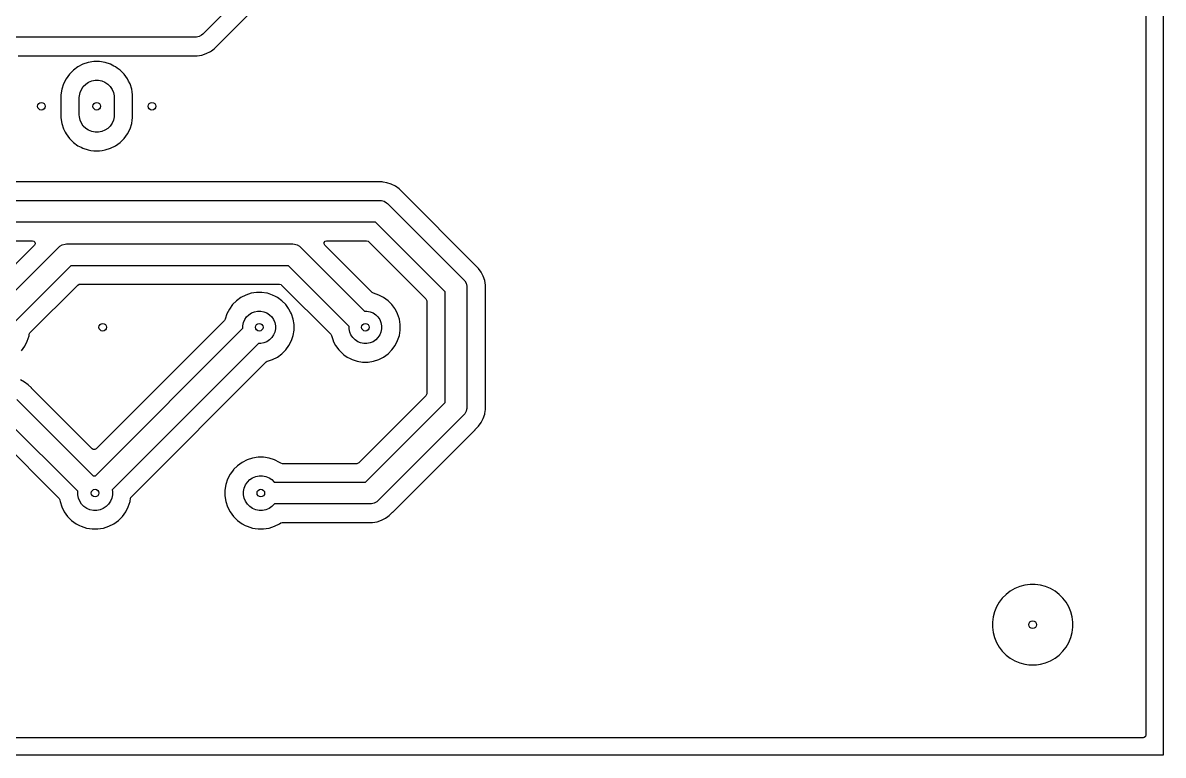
# Model space of a CAD drawing. Header units: millimetres. Extents: x 20 to 120, y -120 to -20.
# Drawn here: x 67.6 to 120, y -120 to -86.3 of the extents above; entities that cross this region are included whole.
import ezdxf

# ---------------------------------------------------------------- set-up
doc = ezdxf.new("R2010")
doc.units = ezdxf.units.MM
doc.layers.add('B.Cu', color=253, linetype='CONTINUOUS', true_color=0x83a598)
doc.layers.add('Edge.Cuts', color=40, linetype='CONTINUOUS', true_color=0xfabd2f)

msp = doc.modelspace()

# ---------------------------------------------------------------- linework, layer by layer
at = {"layer": 'B.Cu', "linetype": 'CONTINUOUS'}
for p, q in [((119.2, -20.924), (119.2, -119.076)), ((77.353553, -85.353554), (75.853553, -86.853553)), ((76.53717, -87.372723), (78.030104, -85.879792)), ((75.5, -87), (66.4025, -87)), ((75.565248, -86.995723), (75.5, -87)), ((75.565263, -86.995723), (75.565248, -86.995723)), ((75.691342, -86.96194), (75.565263, -86.995723)), ((75.804381, -86.896677), (75.691342, -86.96194)), ((75.804396, -86.896661), (75.804381, -86.896677)), ((75.853553, -86.853553), (75.804396, -86.896661)), ((76.257531, -87.618931), (76.379792, -87.530104)), ((76.379792, -87.530104), (76.530104, -87.379792)), ((76.530104, -87.379792), (76.530105, -87.37979)), ((76.530105, -87.37979), (76.537165, -87.37273)), ((76.537165, -87.37273), (76.53717, -87.372723)), ((67.377, -87.8505), (75.606286, -87.8505)), ((75.606286, -87.8505), (75.606287, -87.8505)), ((75.606287, -87.8505), (75.816243, -87.817246)), ((75.816243, -87.817246), (76.018412, -87.751557)), ((76.018412, -87.751557), (76.207816, -87.655051)), ((76.207816, -87.655051), (76.257531, -87.618931)), ((69.907268, -88.511071), (69.723571, -88.694768)), ((69.907274, -88.511066), (69.907268, -88.511071)), ((70.117445, -88.358368), (69.907274, -88.511066)), ((70.348923, -88.240422), (70.117445, -88.358368)), ((70.596006, -88.16014), (70.348923, -88.240422)), ((70.852598, -88.1195), (70.596006, -88.16014)), ((70.852603, -88.1195), (70.852598, -88.1195)), ((71.112397, -88.1195), (70.852603, -88.1195)), ((71.112402, -88.1195), (71.112397, -88.1195)), ((71.368993, -88.16014), (71.112402, -88.1195)), ((71.616076, -88.240422), (71.368993, -88.16014)), ((71.775264, -88.321534), (71.616076, -88.240422)), ((71.847551, -88.358366), (71.775264, -88.321534)), ((71.847553, -88.358367), (71.847551, -88.358366)), ((71.847554, -88.358368), (71.847553, -88.358367)), ((71.92931, -88.417767), (71.847554, -88.358368)), ((72.057729, -88.511069), (71.92931, -88.417767)), ((72.241431, -88.694771), (72.057729, -88.511069)), ((69.570868, -88.904945), (69.452922, -89.136423)), ((69.723566, -88.694774), (69.570868, -88.904945)), ((69.723571, -88.694768), (69.723566, -88.694774)), ((70.474985, -89.151592), (70.605383, -89.064463)), ((70.605383, -89.064463), (70.750272, -89.004448)), ((70.750272, -89.004448), (70.904086, -88.973852)), ((70.904086, -88.973852), (71.060914, -88.973852)), ((71.060914, -88.973852), (71.214728, -89.004448)), ((71.214728, -89.004448), (71.359617, -89.064463)), ((71.359617, -89.064463), (71.490015, -89.151592)), ((72.394134, -88.904949), (72.241431, -88.694771)), ((72.450182, -89.014949), (72.394134, -88.904949)), ((72.512077, -89.136423), (72.450182, -89.014949)), ((69.37264, -89.383506), (69.332, -89.640097)), ((69.452922, -89.136423), (69.37264, -89.383506)), ((70.186352, -89.691586), (70.216948, -89.537772)), ((70.216948, -89.537772), (70.276963, -89.392883)), ((70.276963, -89.392883), (70.364092, -89.262485)), ((70.364092, -89.262485), (70.474985, -89.151592)), ((71.490015, -89.151592), (71.600908, -89.262485)), ((71.600908, -89.262485), (71.688037, -89.392883)), ((71.688037, -89.392883), (71.748052, -89.537772)), ((71.748052, -89.537772), (71.778648, -89.691586)), ((72.512077, -89.136425), (72.512077, -89.136423)), ((72.512079, -89.136428), (72.512077, -89.136425)), ((72.59236, -89.383507), (72.512079, -89.136428)), ((72.611447, -89.504021), (72.59236, -89.383507)), ((72.633, -89.640097), (72.611447, -89.504021)), ((69.332, -89.640097), (69.332, -90.699902)), ((70.1825, -89.77), (70.186352, -89.691586)), ((70.1825, -90.57), (70.1825, -89.77)), ((71.778648, -89.691586), (71.7825, -89.77)), ((71.7825, -89.77), (71.7825, -90.57)), ((72.633, -90.699902), (72.633, -89.640097)), ((70.186352, -90.648414), (70.1825, -90.57)), ((70.216948, -90.802228), (70.186352, -90.648414)), ((71.778648, -90.648414), (71.748052, -90.802228)), ((71.7825, -90.57), (71.778648, -90.648414)), ((69.332, -90.699902), (69.37264, -90.956493)), ((69.37264, -90.956493), (69.452922, -91.203576)), ((70.276963, -90.947117), (70.216948, -90.802228)), ((70.364092, -91.077515), (70.276963, -90.947117)), ((70.474985, -91.188408), (70.364092, -91.077515)), ((70.605383, -91.275537), (70.474985, -91.188408)), ((71.490015, -91.188408), (71.359617, -91.275537)), ((71.600908, -91.077515), (71.490015, -91.188408)), ((71.688037, -90.947117), (71.600908, -91.077515)), ((71.748052, -90.802228), (71.688037, -90.947117)), ((72.512079, -91.203572), (72.59236, -90.956493)), ((72.59236, -90.956493), (72.615039, -90.813298)), ((72.615039, -90.813298), (72.633, -90.699902)), ((69.452922, -91.203576), (69.534034, -91.362764)), ((69.534034, -91.362764), (69.570866, -91.435051)), ((69.570866, -91.435051), (69.723569, -91.645229)), ((69.723569, -91.645229), (69.907271, -91.828931)), ((70.750272, -91.335552), (70.605383, -91.275537)), ((70.904086, -91.366148), (70.750272, -91.335552)), ((71.060914, -91.366148), (70.904086, -91.366148)), ((71.214728, -91.335552), (71.060914, -91.366148)), ((71.359617, -91.275537), (71.214728, -91.335552)), ((72.057729, -91.828931), (72.241431, -91.645229)), ((72.241431, -91.645229), (72.394134, -91.435051)), ((72.394134, -91.435051), (72.512079, -91.203572)), ((69.907271, -91.828931), (70.117449, -91.981634)), ((70.117449, -91.981634), (70.264945, -92.056787)), ((70.264945, -92.056787), (70.348923, -92.099577)), ((70.348923, -92.099577), (70.348925, -92.099577)), ((70.348925, -92.099577), (70.348928, -92.099579)), ((70.348928, -92.099579), (70.596007, -92.17986)), ((70.596007, -92.17986), (70.718149, -92.199205)), ((70.718149, -92.199205), (70.852598, -92.2205)), ((70.852598, -92.2205), (70.852603, -92.2205)), ((70.852603, -92.2205), (71.112402, -92.2205)), ((71.112402, -92.2205), (71.225798, -92.202539)), ((71.225798, -92.202539), (71.368993, -92.17986)), ((71.368993, -92.17986), (71.616072, -92.099579)), ((71.616072, -92.099579), (71.847551, -91.981634)), ((71.847551, -91.981634), (72.057729, -91.828931)), ((84.106286, -93.6495), (65.110757, -93.6495)), ((84.106287, -93.6495), (84.106286, -93.6495)), ((84.154957, -93.657208), (84.106287, -93.6495)), ((84.31624, -93.682753), (84.154957, -93.657208)), ((84.316241, -93.682753), (84.31624, -93.682753)), ((84.316243, -93.682754), (84.316241, -93.682753)), ((84.518412, -93.748443), (84.316243, -93.682754)), ((84.518413, -93.748443), (84.518412, -93.748443)), ((84.518414, -93.748444), (84.518413, -93.748443)), ((84.70782, -93.844951), (84.518414, -93.748444)), ((84.879784, -93.969889), (84.70782, -93.844951)), ((84.879788, -93.969893), (84.879784, -93.969889)), ((84.879792, -93.969896), (84.879788, -93.969893)), ((85.030104, -94.120208), (84.879792, -93.969896)), ((85.034435, -94.124539), (85.030104, -94.120208)), ((85.034444, -94.124549), (85.034435, -94.124539)), ((88.379791, -97.469895), (85.034444, -94.124549)), ((64.707106, -94.5), (84, -94.5)), ((84, -94.5), (84.065248, -94.504277)), ((84.065248, -94.504277), (84.065263, -94.504277)), ((84.065263, -94.504277), (84.191342, -94.53806)), ((84.191342, -94.53806), (84.304381, -94.603323)), ((84.304381, -94.603323), (84.304396, -94.603338)), ((84.304396, -94.603338), (84.353553, -94.646447)), ((84.353553, -94.646447), (87.853553, -98.146446)), ((83.792894, -95.5), (64.5, -95.5)), ((87, -98.707106), (83.792894, -95.5)), ((64.606287, -96.3505), (68.030242, -96.3505)), ((68.030242, -96.3505), (68.097281, -96.370185)), ((68.097281, -96.370185), (68.143036, -96.422989)), ((68.143036, -96.422989), (68.15298, -96.492147)), ((81.438591, -96.500858), (81.443575, -96.431166)), ((81.443575, -96.431166), (81.485447, -96.375233)), ((81.485447, -96.375233), (81.550911, -96.350816)), ((81.550911, -96.350816), (81.559757, -96.3505)), ((81.559757, -96.3505), (83.389243, -96.3505)), ((83.389243, -96.3505), (83.456282, -96.370185)), ((83.456282, -96.370185), (83.476924, -96.386819)), ((83.476924, -96.386819), (86.113181, -99.023076)), ((68.117923, -96.562181), (66.004723, -98.675379)), ((66.347278, -99.535615), (69.236446, -96.646447)), ((68.123955, -96.555703), (68.117923, -96.562181)), ((68.15298, -96.492147), (68.123955, -96.555703)), ((69.236446, -96.646447), (69.28561, -96.603331)), ((69.28561, -96.603331), (69.285619, -96.603323)), ((69.285619, -96.603323), (69.398658, -96.53806)), ((69.398658, -96.53806), (69.524737, -96.504277)), ((69.524737, -96.504277), (69.524752, -96.504277)), ((69.524752, -96.504277), (69.59, -96.5)), ((69.59, -96.5), (80, -96.5)), ((80, -96.5), (80.065248, -96.504277)), ((80.065248, -96.504277), (80.065263, -96.504277)), ((80.065263, -96.504277), (80.191342, -96.53806)), ((80.191342, -96.53806), (80.304381, -96.603323)), ((80.304381, -96.603323), (80.304396, -96.603338)), ((80.304396, -96.603338), (80.353553, -96.646447)), ((80.353553, -96.646447), (83.290718, -99.583611)), ((81.472075, -96.56218), (81.438591, -96.500858)), ((82.702075, -97.792179), (81.472075, -96.56218)), ((88.530109, -97.620213), (88.379791, -97.469895)), ((69.797107, -97.5), (67.054384, -100.242721)), ((79.792894, -97.5), (69.797107, -97.5)), ((82.583611, -100.290717), (79.792894, -97.5)), ((83.645869, -98.735973), (82.702075, -97.792179)), ((88.655048, -97.792179), (88.530109, -97.620213)), ((88.655049, -97.792181), (88.655048, -97.792179)), ((88.655051, -97.792184), (88.655049, -97.792181)), ((88.751557, -97.981588), (88.655051, -97.792184)), ((88.817246, -98.183757), (88.751557, -97.981588)), ((67.914601, -100.585293), (70.113077, -98.386819)), ((70.113077, -98.386819), (70.1744, -98.353334)), ((70.1744, -98.353334), (70.200758, -98.3505)), ((70.200758, -98.3505), (79.389243, -98.3505)), ((79.389243, -98.3505), (79.456282, -98.370185)), ((79.456282, -98.370185), (79.476924, -98.386819)), ((79.476924, -98.386819), (81.735973, -100.645869)), ((87.853553, -98.146446), (87.896668, -98.19561)), ((87.896668, -98.19561), (87.896677, -98.195619)), ((87.896677, -98.195619), (87.96194, -98.308658)), ((87.96194, -98.308658), (87.995723, -98.434737)), ((87.995723, -98.434737), (87.995723, -98.434752)), ((87.995723, -98.434752), (88, -98.5)), ((88, -98.5), (88, -104)), ((88.849408, -98.386819), (88.817246, -98.183757)), ((88.8505, -98.393713), (88.849408, -98.386819)), ((88.8505, -103.889297), (88.8505, -98.393713)), ((77.611151, -98.961132), (77.40735, -99.109201)), ((77.835616, -98.84676), (77.611151, -98.961132)), ((78.075214, -98.76891), (77.835616, -98.84676)), ((78.199626, -98.749205), (78.075214, -98.76891)), ((78.324038, -98.7295), (78.199626, -98.749205)), ((78.575962, -98.7295), (78.324038, -98.7295)), ((78.793911, -98.76402), (78.575962, -98.7295)), ((78.824785, -98.76891), (78.793911, -98.76402)), ((79.064383, -98.84676), (78.824785, -98.76891)), ((79.204916, -98.918366), (79.064383, -98.84676)), ((79.288845, -98.96113), (79.204916, -98.918366)), ((79.288847, -98.961131), (79.288845, -98.96113)), ((79.288848, -98.961132), (79.288847, -98.961131)), ((79.492649, -99.109201), (79.288848, -98.961132)), ((83.700434, -98.766536), (83.645869, -98.735973)), ((83.700152, -98.767405), (83.700434, -98.766536)), ((83.704516, -98.768823), (83.700152, -98.767405)), ((83.704584, -98.768861), (83.704516, -98.768823)), ((83.704772, -98.768906), (83.704584, -98.768861)), ((83.704783, -98.768909), (83.704772, -98.768906)), ((83.704785, -98.76891), (83.704783, -98.768909)), ((83.944379, -98.846759), (83.704785, -98.76891)), ((84.168845, -98.96113), (83.944379, -98.846759)), ((84.168847, -98.961131), (84.168845, -98.96113)), ((84.168848, -98.961132), (84.168847, -98.961131)), ((84.372649, -99.109201), (84.168848, -98.961132)), ((86.113181, -99.023076), (86.146666, -99.084399)), ((87, -103.792893), (87, -98.707106)), ((77.081132, -99.491151), (76.96676, -99.715618)), ((77.229201, -99.28735), (77.081132, -99.491151)), ((77.229205, -99.287345), (77.229201, -99.28735)), ((77.407345, -99.109205), (77.229205, -99.287345)), ((77.40735, -99.109201), (77.407345, -99.109205)), ((78.232286, -99.612295), (78.376487, -99.583611)), ((78.376487, -99.583611), (78.523513, -99.583611)), ((78.523513, -99.583611), (78.667714, -99.612295)), ((79.492654, -99.109205), (79.492649, -99.109201)), ((79.670794, -99.287345), (79.492654, -99.109205)), ((79.670798, -99.28735), (79.670794, -99.287345)), ((79.799827, -99.464945), (79.670798, -99.28735)), ((79.81887, -99.491155), (79.799827, -99.464945)), ((79.891747, -99.634184), (79.81887, -99.491155)), ((83.290718, -99.583611), (83.403513, -99.583611)), ((83.403513, -99.583611), (83.547714, -99.612295)), ((84.372654, -99.109205), (84.372649, -99.109201)), ((84.550794, -99.287345), (84.372654, -99.109205)), ((84.550798, -99.28735), (84.550794, -99.287345)), ((84.679827, -99.464945), (84.550798, -99.28735)), ((84.69887, -99.491155), (84.679827, -99.464945)), ((84.771747, -99.634184), (84.69887, -99.491155)), ((86.146666, -99.084399), (86.1495, -99.110757)), ((86.1495, -99.110757), (86.1495, -103.389243)), ((76.855973, -100.014129), (70.95518, -105.914923)), ((76.886537, -99.959565), (76.855973, -100.014129)), ((76.887405, -99.959847), (76.886537, -99.959565)), ((76.88882, -99.95549), (76.887405, -99.959847)), ((76.88886, -99.95542), (76.88882, -99.95549)), ((76.888907, -99.955224), (76.88886, -99.95542)), ((76.96676, -99.715618), (76.888907, -99.955224)), ((77.703611, -100.256487), (77.732295, -100.112286)), ((77.732295, -100.112286), (77.788559, -99.976452)), ((77.788559, -99.976452), (77.870242, -99.854205)), ((77.870242, -99.854205), (77.974205, -99.750242)), ((77.974205, -99.750242), (78.096452, -99.668559)), ((78.096452, -99.668559), (78.232286, -99.612295)), ((78.667714, -99.612295), (78.803548, -99.668559)), ((78.803548, -99.668559), (78.925795, -99.750242)), ((78.925795, -99.750242), (79.029758, -99.854205)), ((79.029758, -99.854205), (79.111441, -99.976452)), ((79.111441, -99.976452), (79.167705, -100.112286)), ((79.167705, -100.112286), (79.196389, -100.256487)), ((79.933239, -99.715616), (79.891747, -99.634184)), ((79.933239, -99.715618), (79.933239, -99.715616)), ((79.933241, -99.715621), (79.933239, -99.715618)), ((80.01109, -99.955215), (79.933241, -99.715621)), ((80.0505, -100.204038), (80.01109, -99.955215)), ((83.547714, -99.612295), (83.683548, -99.668559)), ((83.683548, -99.668559), (83.805795, -99.750242)), ((83.805795, -99.750242), (83.909758, -99.854205)), ((83.909758, -99.854205), (83.991441, -99.976452)), ((83.991441, -99.976452), (84.047705, -100.112286)), ((84.047705, -100.112286), (84.076389, -100.256487)), ((84.813239, -99.715616), (84.771747, -99.634184)), ((84.813239, -99.715618), (84.813239, -99.715616)), ((84.813241, -99.715621), (84.813239, -99.715618)), ((84.89109, -99.955215), (84.813241, -99.715621)), ((84.9305, -100.204038), (84.89109, -99.955215)), ((67.879827, -100.653555), (67.909755, -100.590425)), ((67.909755, -100.590425), (67.914601, -100.585293)), ((70.919042, -107.153852), (77.703611, -100.369282)), ((77.703611, -100.369282), (77.703611, -100.256487)), ((79.167705, -100.547714), (79.111441, -100.683548)), ((79.196389, -100.403513), (79.167705, -100.547714)), ((79.196389, -100.256487), (79.196389, -100.403513)), ((80.01109, -100.704785), (80.0505, -100.455962)), ((80.0505, -100.455962), (80.0505, -100.204038)), ((82.583611, -100.403513), (82.583611, -100.290717)), ((82.612295, -100.547714), (82.583611, -100.403513)), ((82.668559, -100.683548), (82.612295, -100.547714)), ((84.047705, -100.547714), (83.991441, -100.683548)), ((84.076389, -100.403513), (84.047705, -100.547714)), ((84.076389, -100.256487), (84.076389, -100.403513)), ((84.89109, -100.704785), (84.9305, -100.455962)), ((84.9305, -100.455962), (84.9305, -100.204038)), ((67.671634, -101.195051), (67.789579, -100.963572)), ((67.789579, -100.963572), (67.86986, -100.716493)), ((67.86986, -100.716493), (67.879827, -100.653555)), ((78.410718, -101.076389), (71.686941, -107.800164)), ((78.523513, -101.076389), (78.410718, -101.076389)), ((78.667714, -101.047705), (78.523513, -101.076389)), ((78.803548, -100.991441), (78.667714, -101.047705)), ((78.925795, -100.909758), (78.803548, -100.991441)), ((79.029758, -100.805795), (78.925795, -100.909758)), ((79.111441, -100.683548), (79.029758, -100.805795)), ((79.81887, -101.168845), (79.933241, -100.944379)), ((79.933241, -100.944379), (80.01109, -100.704785)), ((81.735973, -100.645869), (81.766536, -100.700434)), ((81.766536, -100.700434), (81.767405, -100.700152)), ((81.767405, -100.700152), (81.768823, -100.704516)), ((81.768823, -100.704516), (81.768861, -100.704584)), ((81.768861, -100.704584), (81.768906, -100.704772)), ((81.768906, -100.704772), (81.768909, -100.704783)), ((81.768909, -100.704783), (81.76891, -100.704785)), ((81.76891, -100.704785), (81.846759, -100.944379)), ((81.846759, -100.944379), (81.856467, -100.963433)), ((81.856467, -100.963433), (81.961132, -101.168848)), ((82.750242, -100.805795), (82.668559, -100.683548)), ((82.854205, -100.909758), (82.750242, -100.805795)), ((82.976452, -100.991441), (82.854205, -100.909758)), ((83.112286, -101.047705), (82.976452, -100.991441)), ((83.256487, -101.076389), (83.112286, -101.047705)), ((83.403513, -101.076389), (83.256487, -101.076389)), ((83.547714, -101.047705), (83.403513, -101.076389)), ((83.683548, -100.991441), (83.547714, -101.047705)), ((83.805795, -100.909758), (83.683548, -100.991441)), ((83.909758, -100.805795), (83.805795, -100.909758)), ((83.991441, -100.683548), (83.909758, -100.805795)), ((84.69887, -101.168845), (84.813241, -100.944379)), ((84.813241, -100.944379), (84.89109, -100.704785)), ((67.518931, -101.405229), (67.671634, -101.195051)), ((79.288845, -101.69887), (79.492656, -101.550793)), ((79.492656, -101.550793), (79.670793, -101.372656)), ((79.670793, -101.372656), (79.81887, -101.168845)), ((81.961132, -101.168848), (82.109201, -101.372649)), ((82.109201, -101.372649), (82.109205, -101.372654)), ((82.109205, -101.372654), (82.287345, -101.550794)), ((82.287345, -101.550794), (82.28735, -101.550798)), ((82.28735, -101.550798), (82.339839, -101.588933)), ((82.339839, -101.588933), (82.491155, -101.69887)), ((84.168845, -101.69887), (84.372656, -101.550793)), ((84.372656, -101.550793), (84.550793, -101.372656)), ((84.550793, -101.372656), (84.69887, -101.168845)), ((72.573715, -108.116178), (78.76587, -101.924024)), ((78.76587, -101.924024), (78.820436, -101.893474)), ((78.820151, -101.892596), (78.824569, -101.89116)), ((78.820436, -101.893474), (78.820151, -101.892596)), ((78.824569, -101.89116), (78.824629, -101.891127)), ((78.824629, -101.891127), (78.824772, -101.891091)), ((78.824772, -101.891091), (78.824785, -101.89109)), ((78.824785, -101.89109), (79.064379, -101.813241)), ((79.064379, -101.813241), (79.288845, -101.69887)), ((82.491155, -101.69887), (82.634184, -101.771747)), ((82.634184, -101.771747), (82.715616, -101.813239)), ((82.715616, -101.813239), (82.715618, -101.813239)), ((82.715618, -101.813239), (82.715621, -101.813241)), ((82.715621, -101.813241), (82.955215, -101.89109)), ((82.955215, -101.89109), (83.204038, -101.9305)), ((83.204038, -101.9305), (83.204039, -101.9305)), ((83.204039, -101.9305), (83.455961, -101.9305)), ((83.455961, -101.9305), (83.455962, -101.9305)), ((83.455962, -101.9305), (83.704785, -101.89109)), ((83.704785, -101.89109), (83.944379, -101.813241)), ((83.944379, -101.813241), (84.168845, -101.69887)), ((67.66282, -102.844951), (67.473414, -102.748444)), ((67.834784, -102.969889), (67.66282, -102.844951)), ((67.834788, -102.969893), (67.834784, -102.969889)), ((67.834792, -102.969896), (67.834788, -102.969893)), ((67.985104, -103.120208), (67.834792, -102.969896)), ((67.989435, -103.124539), (67.985104, -103.120208)), ((67.989444, -103.124549), (67.989435, -103.124539)), ((70.779818, -105.914923), (67.989444, -103.124549)), ((67.308553, -103.646447), (70.817722, -107.155615)), ((86.113181, -103.476924), (83.026924, -106.563181)), ((86.129815, -103.456282), (86.113181, -103.476924)), ((86.1495, -103.389243), (86.129815, -103.456282)), ((83.342894, -107.45), (87, -103.792893)), ((87.896669, -104.304388), (87.853554, -104.353553)), ((87.896677, -104.304381), (87.896669, -104.304388)), ((87.96194, -104.191342), (87.896677, -104.304381)), ((87.984731, -104.106284), (87.96194, -104.191342)), ((87.995723, -104.065263), (87.984731, -104.106284)), ((88, -104), (87.995723, -104.065247)), ((87.995723, -104.065247), (87.995723, -104.065263)), ((88.817246, -104.316243), (88.820627, -104.294896)), ((88.820627, -104.294896), (88.820628, -104.294893)), ((88.820628, -104.294893), (88.850501, -104.106284)), ((88.850501, -103.889312), (88.8505, -103.889297)), ((88.850501, -104.106284), (88.850501, -103.889312)), ((70.110615, -107.862722), (66.747894, -104.5)), ((87.853554, -104.353553), (83.903553, -108.303553)), ((88.530109, -104.879786), (88.655048, -104.70782)), ((88.655047, -104.70782), (88.655051, -104.707816)), ((88.655048, -104.70782), (88.655047, -104.70782)), ((88.655051, -104.707816), (88.751557, -104.518412)), ((88.751557, -104.518412), (88.817246, -104.316243)), ((84.587171, -108.822723), (88.372723, -105.037171)), ((88.372723, -105.037171), (88.37273, -105.037165)), ((88.37273, -105.037165), (88.37979, -105.030105)), ((88.37979, -105.030105), (88.379792, -105.030104)), ((88.379792, -105.030104), (88.530104, -104.879792)), ((88.530104, -104.879792), (88.530106, -104.879788)), ((88.530106, -104.879788), (88.530109, -104.879786)), ((66.431924, -105.386819), (69.250379, -108.205274)), ((70.824165, -105.943424), (70.779818, -105.914923)), ((70.893857, -105.948408), (70.824165, -105.943424)), ((70.95518, -105.914923), (70.893857, -105.948408)), ((78.138506, -106.34014), (77.891423, -106.420422)), ((78.395098, -106.2995), (78.138506, -106.34014)), ((78.395103, -106.2995), (78.395098, -106.2995)), ((78.654897, -106.2995), (78.395103, -106.2995)), ((78.654902, -106.2995), (78.654897, -106.2995)), ((78.911493, -106.34014), (78.654902, -106.2995)), ((79.158576, -106.420422), (78.911493, -106.34014)), ((77.266066, -106.874774), (77.113368, -107.084945)), ((77.266071, -106.874768), (77.266066, -106.874774)), ((77.449768, -106.691071), (77.266071, -106.874768)), ((77.449774, -106.691066), (77.449768, -106.691071)), ((77.659945, -106.538368), (77.449774, -106.691066)), ((77.891423, -106.420422), (77.659945, -106.538368)), ((79.390051, -106.538366), (79.158576, -106.420422)), ((79.441599, -106.575818), (79.390051, -106.538366)), ((79.447446, -106.579815), (79.441599, -106.575818)), ((79.514485, -106.5995), (79.447446, -106.579815)), ((82.939243, -106.5995), (79.514485, -106.5995)), ((82.965601, -106.596666), (82.939243, -106.5995)), ((83.026924, -106.563181), (82.965601, -106.596666)), ((70.817722, -107.155615), (70.826586, -107.153852)), ((70.826586, -107.153852), (70.919042, -107.153852)), ((76.995422, -107.316423), (76.91514, -107.563506)), ((77.113368, -107.084945), (76.995422, -107.316423)), ((77.819463, -107.572883), (77.906592, -107.442485)), ((77.906592, -107.442485), (78.017485, -107.331592)), ((78.017485, -107.331592), (78.147883, -107.244463)), ((78.147883, -107.244463), (78.292772, -107.184448)), ((78.292772, -107.184448), (78.446586, -107.153852)), ((78.446586, -107.153852), (78.603414, -107.153852)), ((78.603414, -107.153852), (78.757228, -107.184448)), ((78.757228, -107.184448), (78.902117, -107.244463)), ((78.902117, -107.244463), (79.032515, -107.331592)), ((79.032515, -107.331592), (79.143408, -107.442485)), ((79.143408, -107.442485), (79.148429, -107.45)), ((79.148429, -107.45), (83.342894, -107.45)), ((70.108852, -107.871586), (70.110615, -107.862722)), ((70.108852, -108.028414), (70.108852, -107.871586)), ((71.686941, -107.800164), (71.701148, -107.871586)), ((71.701148, -107.871586), (71.701148, -108.028414)), ((76.91514, -107.563506), (76.8745, -107.820097)), ((76.8745, -107.820097), (76.8745, -108.079902)), ((77.728852, -107.871586), (77.759448, -107.717772)), ((77.728852, -108.028414), (77.728852, -107.871586)), ((77.759448, -107.717772), (77.819463, -107.572883)), ((69.250379, -108.205274), (69.283864, -108.266597)), ((69.283864, -108.266597), (69.285171, -108.273556)), ((69.285171, -108.273556), (69.295139, -108.33649)), ((69.295139, -108.33649), (69.375422, -108.583574)), ((70.139448, -108.182228), (70.108852, -108.028414)), ((70.199463, -108.327117), (70.139448, -108.182228)), ((70.286592, -108.457515), (70.199463, -108.327117)), ((70.397485, -108.568408), (70.286592, -108.457515)), ((71.523408, -108.457515), (71.412515, -108.568408)), ((71.610537, -108.327117), (71.523408, -108.457515)), ((71.670552, -108.182228), (71.610537, -108.327117)), ((71.701148, -108.028414), (71.670552, -108.182228)), ((72.434579, -108.583572), (72.51486, -108.336493)), ((72.51486, -108.336493), (72.538942, -108.184439)), ((72.538942, -108.184439), (72.568869, -108.121309)), ((72.568869, -108.121309), (72.573715, -108.116178)), ((76.8745, -108.079902), (76.91514, -108.336493)), ((76.91514, -108.336493), (76.995422, -108.583576)), ((77.759448, -108.182228), (77.728852, -108.028414)), ((77.819463, -108.327117), (77.759448, -108.182228)), ((77.906592, -108.457515), (77.819463, -108.327117)), ((78.017485, -108.568408), (77.906592, -108.457515)), ((79.143408, -108.457515), (79.032515, -108.568408)), ((79.148429, -108.45), (79.143408, -108.457515)), ((83.55, -108.45), (79.148429, -108.45)), ((83.615248, -108.445723), (83.55, -108.45)), ((83.615263, -108.445723), (83.615248, -108.445723)), ((83.741342, -108.41194), (83.615263, -108.445723)), ((83.854381, -108.346677), (83.741342, -108.41194)), ((83.854396, -108.346661), (83.854381, -108.346677)), ((83.903553, -108.303553), (83.854396, -108.346661)), ((69.375422, -108.583574), (69.493368, -108.815054)), ((69.493368, -108.815054), (69.646066, -109.025225)), ((70.527883, -108.655537), (70.397485, -108.568408)), ((70.672772, -108.715552), (70.527883, -108.655537)), ((70.826586, -108.746148), (70.672772, -108.715552)), ((70.983414, -108.746148), (70.826586, -108.746148)), ((71.137228, -108.715552), (70.983414, -108.746148)), ((71.282117, -108.655537), (71.137228, -108.715552)), ((71.412515, -108.568408), (71.282117, -108.655537)), ((72.163931, -109.025229), (72.316634, -108.815051)), ((72.316634, -108.815051), (72.434579, -108.583572)), ((76.995422, -108.583576), (77.113368, -108.815054)), ((77.113368, -108.815054), (77.266066, -109.025225)), ((78.147883, -108.655537), (78.017485, -108.568408)), ((78.292772, -108.715552), (78.147883, -108.655537)), ((78.446586, -108.746148), (78.292772, -108.715552)), ((78.603414, -108.746148), (78.446586, -108.746148)), ((78.757228, -108.715552), (78.603414, -108.746148)), ((78.902117, -108.655537), (78.757228, -108.715552)), ((79.032515, -108.568408), (78.902117, -108.655537)), ((84.367682, -109.025229), (84.429792, -108.980104)), ((84.429792, -108.980104), (84.580104, -108.829792)), ((84.580104, -108.829792), (84.580105, -108.82979)), ((84.580105, -108.82979), (84.587165, -108.82273)), ((84.587165, -108.82273), (84.587171, -108.822723)), ((69.646066, -109.025225), (69.646069, -109.025229)), ((69.646069, -109.025229), (69.829771, -109.208931)), ((69.829771, -109.208931), (70.039949, -109.361634)), ((70.039949, -109.361634), (70.187445, -109.436787)), ((70.187445, -109.436787), (70.271423, -109.479577)), ((70.271423, -109.479577), (70.271425, -109.479577)), ((70.271425, -109.479577), (70.271428, -109.479579)), ((70.271428, -109.479579), (70.518507, -109.55986)), ((71.291493, -109.55986), (71.538572, -109.479579)), ((71.538572, -109.479579), (71.770051, -109.361634)), ((71.770051, -109.361634), (71.980229, -109.208931)), ((71.980229, -109.208931), (72.163931, -109.025229)), ((77.266066, -109.025225), (77.266069, -109.025229)), ((77.266069, -109.025229), (77.449771, -109.208931)), ((77.449771, -109.208931), (77.659949, -109.361634)), ((77.659949, -109.361634), (77.807445, -109.436787)), ((77.807445, -109.436787), (77.891423, -109.479577)), ((77.891423, -109.479577), (77.891425, -109.479577)), ((77.891425, -109.479577), (77.891428, -109.479579)), ((77.891428, -109.479579), (78.138507, -109.55986)), ((78.911493, -109.55986), (79.158572, -109.479579)), ((79.158572, -109.479579), (79.390051, -109.361634)), ((79.390051, -109.361634), (79.441599, -109.324181)), ((79.441599, -109.324181), (79.507406, -109.300702)), ((79.507406, -109.300702), (79.514485, -109.3005)), ((79.514485, -109.3005), (83.656286, -109.3005)), ((83.656286, -109.3005), (83.656287, -109.3005)), ((83.656287, -109.3005), (83.866243, -109.267246)), ((83.866243, -109.267246), (84.068412, -109.201557)), ((84.068412, -109.201557), (84.257816, -109.105051)), ((84.257816, -109.105051), (84.367682, -109.025229)), ((70.518507, -109.55986), (70.650706, -109.580797)), ((70.650706, -109.580797), (70.775098, -109.6005)), ((70.775098, -109.6005), (70.775103, -109.6005)), ((70.775103, -109.6005), (71.034902, -109.6005)), ((71.034902, -109.6005), (71.148298, -109.582539)), ((71.148298, -109.582539), (71.291493, -109.55986)), ((78.138507, -109.55986), (78.270706, -109.580797)), ((78.270706, -109.580797), (78.395098, -109.6005)), ((78.395098, -109.6005), (78.395103, -109.6005)), ((78.395103, -109.6005), (78.654902, -109.6005)), ((78.654902, -109.6005), (78.768298, -109.582539)), ((78.768298, -109.582539), (78.911493, -109.55986)), ((113.878711, -112.1495), (113.638214, -112.181161)), ((113.878712, -112.1495), (113.878711, -112.1495)), ((114.121288, -112.1495), (113.878712, -112.1495)), ((114.121289, -112.1495), (114.121288, -112.1495)), ((114.361785, -112.181161), (114.121289, -112.1495)), ((112.777256, -112.605739), (112.605739, -112.777256)), ((112.777263, -112.605733), (112.777256, -112.605739)), ((112.969706, -112.458067), (112.777263, -112.605733)), ((113.179785, -112.336777), (112.969706, -112.458067)), ((113.179794, -112.336773), (113.179785, -112.336777)), ((113.403895, -112.243947), (113.179794, -112.336773)), ((113.638214, -112.181161), (113.403895, -112.243947)), ((114.596104, -112.243947), (114.361785, -112.181161)), ((114.820205, -112.336773), (114.596104, -112.243947)), ((114.820212, -112.336776), (114.820205, -112.336773)), ((115.030289, -112.458064), (114.820212, -112.336776)), ((115.030292, -112.458066), (115.030289, -112.458064)), ((115.030293, -112.458067), (115.030292, -112.458066)), ((115.222736, -112.605733), (115.030293, -112.458067)), ((115.222743, -112.605739), (115.222736, -112.605733)), ((115.39426, -112.777256), (115.222743, -112.605739)), ((112.336773, -113.179794), (112.243947, -113.403895)), ((112.336777, -113.179785), (112.336773, -113.179794)), ((112.458067, -112.969706), (112.336777, -113.179785)), ((112.605733, -112.777263), (112.458067, -112.969706)), ((112.605739, -112.777256), (112.605733, -112.777263)), ((115.394265, -112.777262), (115.39426, -112.777256)), ((115.541936, -112.969711), (115.394265, -112.777262)), ((115.663224, -113.179788), (115.541936, -112.969711)), ((115.756054, -113.4039), (115.663224, -113.179788)), ((112.181161, -113.638214), (112.1495, -113.878711)), ((112.243947, -113.403895), (112.181161, -113.638214)), ((115.818838, -113.638211), (115.756054, -113.4039)), ((115.8505, -113.878712), (115.818838, -113.638211)), ((112.1495, -113.878711), (112.1495, -114.121288)), ((112.1495, -114.121288), (112.181161, -114.361785)), ((115.818838, -114.361789), (115.8505, -114.121288)), ((115.8505, -114.121288), (115.8505, -113.878712)), ((112.181161, -114.361785), (112.243947, -114.596104)), ((112.243947, -114.596104), (112.336773, -114.820205)), ((115.663224, -114.820212), (115.756054, -114.5961)), ((115.756054, -114.5961), (115.818838, -114.361789)), ((112.336773, -114.820205), (112.336776, -114.820212)), ((112.336776, -114.820212), (112.458064, -115.030289)), ((112.458064, -115.030289), (112.458066, -115.030292)), ((112.458066, -115.030292), (112.458067, -115.030293)), ((112.458067, -115.030293), (112.605733, -115.222736)), ((112.605733, -115.222736), (112.605739, -115.222743)), ((112.605739, -115.222743), (112.777256, -115.39426)), ((115.222738, -115.394265), (115.394265, -115.222738)), ((115.394265, -115.222738), (115.541936, -115.030289)), ((115.541936, -115.030289), (115.663224, -114.820212)), ((112.777256, -115.39426), (112.777262, -115.394265)), ((112.777262, -115.394265), (112.969711, -115.541936)), ((112.969711, -115.541936), (113.179788, -115.663224)), ((113.179788, -115.663224), (113.4039, -115.756054)), ((113.4039, -115.756054), (113.638211, -115.818838)), ((113.638211, -115.818838), (113.818586, -115.842584)), ((114.169388, -115.844167), (114.361789, -115.818838)), ((114.361789, -115.818838), (114.5961, -115.756054)), ((114.5961, -115.756054), (114.820212, -115.663224)), ((114.820212, -115.663224), (115.030289, -115.541936)), ((115.030289, -115.541936), (115.222738, -115.394265)), ((113.818586, -115.842584), (113.878711, -115.8505)), ((113.878711, -115.8505), (113.878712, -115.8505)), ((113.878712, -115.8505), (114.121289, -115.8505)), ((114.121289, -115.8505), (114.169388, -115.844167)), ((119.076, -119.2), (20.924, -119.2)), ((119.127511, -119.188794), (119.076, -119.2)), ((119.180315, -119.143039), (119.127511, -119.188794)), ((119.2, -119.076), (119.180315, -119.143039))]:
    msp.add_line(p, q, dxfattribs=at)
at = {"layer": 'B.Cu'}
for centre in [(68.4425, -90.17), (68.4425, -90.17), (70.9825, -90.17), (70.9825, -90.17), (73.5225, -90.17), (73.5225, -90.17), (71.26, -100.33), (71.26, -100.33), (78.45, -100.33), (78.45, -100.33), (83.33, -100.33), (83.33, -100.33), (70.905, -107.95), (70.905, -107.95), (78.525, -107.95), (78.525, -107.95), (114, -114), (114, -114)]:
    msp.add_circle(centre, 0.175, dxfattribs=at)
at = {"layer": 'Edge.Cuts', "linetype": 'CONTINUOUS'}
for p, q in [((120, -20), (120, -120)), ((120, -120), (20, -120))]:
    msp.add_line(p, q, dxfattribs=at)
at = {"layer": 'Edge.Cuts'}
for centre in [(68.4425, -90.17), (70.9825, -90.17), (73.5225, -90.17), (71.26, -100.33), (78.45, -100.33), (83.33, -100.33), (70.905, -107.95), (78.525, -107.95), (114, -114)]:
    msp.add_circle(centre, 0.175, dxfattribs=at)

doc.saveas('drawing.dxf')
